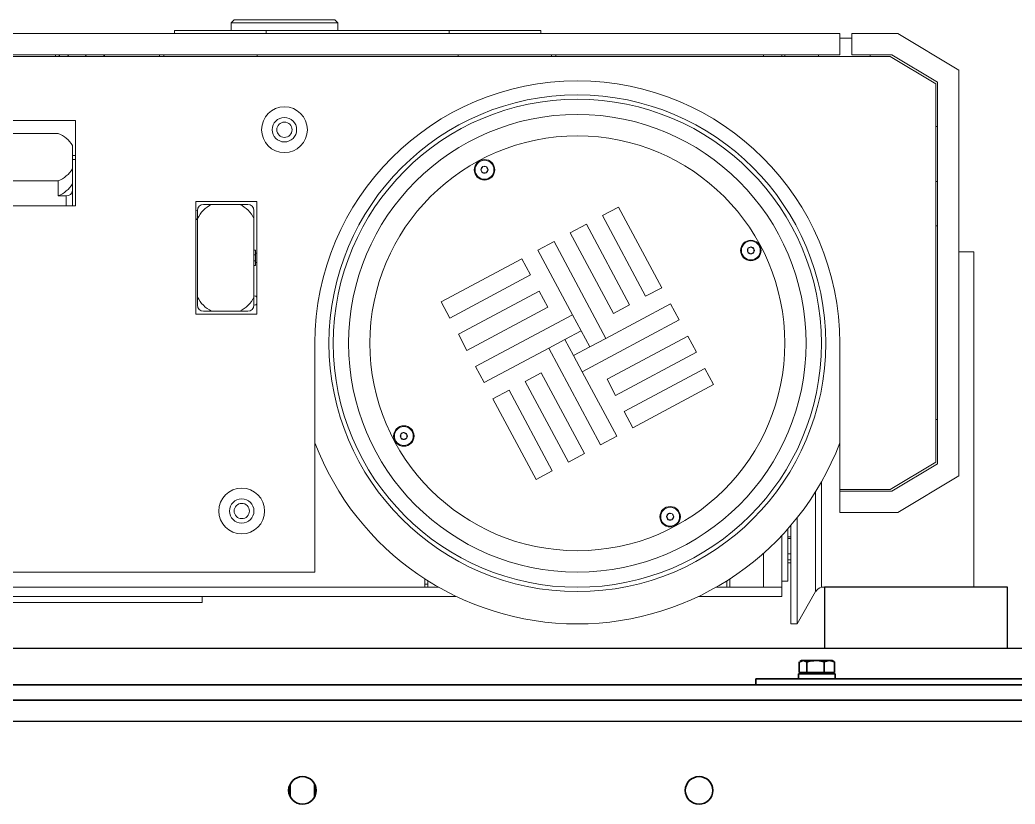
# Model space of a CAD drawing. Header units: millimetres. Extents: x 2509 to 128734, y 2492 to 91667.
# Drawn here: x 116865.9 to 117192.1, y 40622.9 to 40879.9 of the extents above; entities that cross this region are included whole.
import ezdxf

# ---------------------------------------------------------------- set-up
doc = ezdxf.new("R2010")
doc.units = ezdxf.units.MM
doc.layers.add('SR-提升机', color=7, linetype='Continuous')
doc.layers.add('SR-货物', color=7, linetype='Continuous', lineweight=35)
doc.layers.add('SR-输送线', color=7, linetype='Continuous', lineweight=35)

# ---------------------------------------------------------------- blocks, each defined once
blk = doc.blocks.new('提升平台内链条机-3')
at = {"color": 7, "linetype": 'Continuous', "lineweight": 35}
for p, q in [((117106.33, -29035.18), (117106.33, -29031.76)), ((117107.08, -29031.31), (117106.54, -29031.62)), ((117106.56, -29031.67), (117107.54, -29031.31)), ((117107.54, -29031.31), (117107.08, -29031.31)), ((117111.63, -29031.31), (117107.54, -29031.31)), ((117108.76, -29035.18), (117108.76, -29031.76)), ((117111.63, -29031.31), (117116.17, -29031.31)), ((117114.51, -29031.76), (117116.17, -29031.31)), ((117114.51, -29035.18), (117114.51, -29031.76)), ((117117.08, -29031.31), (117116.17, -29031.31)), ((117117.62, -29031.62), (117117.08, -29031.31)), ((117117.83, -29031.76), (117117.59, -29031.67)), ((117117.83, -29035.18), (117117.83, -29031.76)), ((117106.08, -29035.68), (117106.08, -29037.28)), ((117115.24, -29035.68), (117106.08, -29035.68)), ((117107.54, -29035.18), (117106.33, -29035.18)), ((117107.08, -29035.18), (117107.08, -29035.68)), ((117108.76, -29035.18), (117107.54, -29035.18)), ((117111.63, -29035.18), (117108.76, -29035.18)), ((117114.51, -29035.18), (117111.63, -29035.18)), ((117116.17, -29035.18), (117114.51, -29035.18)), ((117118.08, -29035.68), (117115.24, -29035.68)), ((117117.83, -29035.18), (117116.17, -29035.18)), ((117117.08, -29035.68), (117117.08, -29035.18)), ((117118.08, -29037.28), (117118.08, -29035.68)), ((117253.08, -29039.28), (116093.08, -29039.28)), ((117092.08, -29039.28), (117092.08, -29037.28)), ((117092.08, -29037.28), (117097.08, -29037.28)), ((117188.08, -29037.28), (117097.08, -29037.28)), ((117253.08, -29044.28), (116093.08, -29044.28)), ((116939.46, -29071.8), (116939.46, -29075.93)), ((116947.46, -29071.8), (116947.46, -29075.93))]:
    blk.add_line(p, q, dxfattribs=at)
for centre in [(116943.46, -29073.86), (117073.46, -29073.86)]:
    blk.add_circle(centre, 4.5, dxfattribs=at)
for points, knots in [([(117107.54, -29031.31), (117107.57, -29031.31), (117107.98, -29031.32), (117108.38, -29031.54), (117108.76, -29031.76)], [0, 0, 0, 0, 0.091724, 1.306565, 1.306565, 1.306565, 1.306565]), ([(117108.76, -29031.76), (117108.95, -29031.7), (117109.89, -29031.44), (117110.86, -29031.37), (117111.63, -29031.31)], [0, 0, 0, 0, 0.615259, 2.915941, 2.915941, 2.915941, 2.915941]), ([(117111.63, -29031.31), (117111.86, -29031.31), (117112.83, -29031.34), (117113.78, -29031.57), (117114.51, -29031.76)], [0, 0, 0, 0, 0.676458, 2.917646, 2.917646, 2.917646, 2.917646]), ([(117116.17, -29031.31), (117116.21, -29031.31), (117116.77, -29031.32), (117117.32, -29031.54), (117117.83, -29031.76)], [0, 0, 0, 0, 0.121409, 1.729373, 1.729373, 1.729373, 1.729373])]:
    blk.add_open_spline(points, degree=3, knots=knots, dxfattribs=at)
blk = doc.blocks.new('ZHENGSHITU')
at = {"color": 7, "linetype": 'Continuous', "lineweight": 15}
for p, q in [((247.5, 191), (246.5, 190)), ((246.5, 190), (246.5, 187.5)), ((247.1, 190), (246.5, 190)), ((281.5, 190), (247.1, 190)), ((247.5, 191), (248.07, 191)), ((248.07, 191), (280.5, 191)), ((281.5, 190), (280.5, 191)), ((281.5, 187.5), (281.5, 190)), ((-446, 186.5), (446, 186.5)), ((228, 187.5), (228, 186.5)), ((228, 187.5), (258, 187.5)), ((258, 187.5), (258, 186.5)), ((258, 187.5), (318, 187.5)), ((318, 187.5), (318, 186.5)), ((318, 187.5), (348, 187.5)), ((348, 187.5), (348, 186.5)), ((446, 179.5), (446, 186.5)), ((450, 186.5), (450, 179.5)), ((465, 186.5), (450, 186.5)), ((485, 174.5), (465, 186.5)), ((450, 185), (446, 185)), ((-446, 179.5), (446, 179.5)), ((189, 179), (189, 179.5)), ((192.88, 179), (193.35, 179.5)), ((198.65, 179.5), (199.12, 179)), ((205, 179.5), (205, 179)), ((223, 179.5), (223, 179)), ((224.5, 179), (224.5, 179.5)), ((255.09, 179), (255.09, 179.5)), ((320.91, 179), (320.91, 179.5)), ((351.5, 179), (351.5, 179.5)), ((353, 179), (353, 179.5)), ((421, 179), (421, 179.5)), ((427, 179.5), (427, 179)), ((428, 179.5), (428, 179)), ((439, 179.5), (439, 179)), ((463.06, 179.5), (450, 179.5)), ((456, 179.5), (456, 179)), ((478, 170.54), (463.06, 179.5)), ((462.5, 179), (-462.5, 179)), ((477.5, 170), (462.5, 179)), ((485, 174.5), (485, 41.5)), ((477.5, 46), (477.5, 170)), ((478, 45.46), (478, 170.54)), ((195.5, 158), (158.5, 158)), ((195.5, 130), (195.5, 158)), ((189.86, 153.76), (164.14, 153.76)), ((478, 156), (477.5, 156)), ((194.5, 142.16), (194.5, 149.87)), ((195.5, 146.57), (194.5, 146.57)), ((194.5, 137.23), (194.5, 142.16)), ((328.42, 141.91), (329.03, 142.89)), ((330.12, 140.86), (328.97, 140.89)), ((329.03, 142.89), (330.19, 142.86)), ((330.73, 141.84), (330.12, 140.86)), ((164.14, 138.27), (189.86, 138.27)), ((189.86, 133.35), (189.86, 138.27)), ((194.5, 135.02), (194.5, 137.23)), ((477.5, 138), (478, 138)), ((194.5, 135.02), (194.5, 130)), ((189.86, 133.35), (192.5, 133.35)), ((255, 131.5), (235, 131.5)), ((235, 131.5), (235, 94.5)), ((240.14, 130.5), (237.5, 130.5)), ((249.36, 130.5), (240.14, 130.5)), ((252, 130.5), (249.36, 130.5)), ((255, 94.5), (255, 131.5)), ((158.5, 130), (195.5, 130)), ((235.5, 128.5), (235, 128.41)), ((235.5, 128.5), (235.5, 125.86)), ((254, 125.86), (254, 128.5)), ((368.24, 126.83), (373.53, 129.66)), ((373.53, 129.66), (387.68, 103.21)), ((235.5, 125.88), (235.02, 125.58)), ((235.02, 125.58), (235.5, 125.5)), ((235.5, 125.86), (235.5, 100.14)), ((254, 100.14), (254, 125.86)), ((357.66, 121.17), (362.95, 124)), ((362.95, 124), (377.1, 97.55)), ((382.39, 100.38), (368.24, 126.83)), ((371.81, 94.72), (357.66, 121.17)), ((477.5, 123.5), (478, 123.5)), ((347.08, 115.51), (352.37, 118.34)), ((352.37, 118.34), (369.35, 86.6)), ((254.5, 115.5), (254, 115.5)), ((254.5, 115.5), (254.5, 114)), ((255, 114.5), (254.5, 114.5)), ((358.4, 94.35), (347.08, 115.51)), ((415.86, 114.88), (415.89, 116.03)), ((416.84, 114.27), (415.86, 114.88)), ((416.91, 116.58), (417.89, 115.97)), ((417.89, 115.97), (417.86, 114.81)), ((490, 115), (485, 115)), ((490, 5), (490, 115)), ((254.5, 114), (254, 114)), ((254.5, 112), (254, 112)), ((254.5, 114), (254.5, 113)), ((254.5, 113), (254.5, 112)), ((254.5, 112), (254.5, 110.5)), ((254.5, 111.5), (255, 111.5)), ((315.34, 98.53), (341.79, 112.68)), ((341.79, 112.68), (344.62, 107.39)), ((254, 110.5), (254.5, 110.5)), ((344.62, 107.39), (318.17, 93.24)), ((321, 87.95), (347.45, 102.1)), ((347.45, 102.1), (350.28, 96.81)), ((387.68, 103.21), (382.39, 100.38)), ((235.5, 100.14), (235.5, 97.5)), ((254, 97.5), (254, 100.14)), ((318.17, 93.24), (315.34, 98.53)), ((369.35, 86.6), (390.51, 97.92)), ((390.51, 97.92), (393.34, 92.63)), ((237.5, 95.5), (240.14, 95.5)), ((240.14, 95.5), (249.36, 95.5)), ((249.36, 95.5), (252, 95.5)), ((350.28, 96.81), (323.83, 82.66)), ((377.1, 97.55), (371.81, 94.72)), ((235, 94.5), (255, 94.5)), ((326.66, 77.37), (358.4, 94.35)), ((358.4, 94.35), (361.23, 89.06)), ((393.34, 92.63), (361.6, 75.65)), ((361.23, 89.06), (355.94, 86.23)), ((364.06, 83.77), (361.23, 89.06)), ((274, 85), (274, 10)), ((323.83, 82.66), (321, 87.95)), ((355.94, 86.23), (350.65, 83.4)), ((355.94, 86.23), (358.77, 80.94)), ((364.06, 83.77), (369.35, 86.6)), ((369.72, 73.19), (396.17, 87.34)), ((396.17, 87.34), (399, 82.05)), ((446, 37), (446, 85)), ((350.65, 83.4), (329.49, 72.08)), ((367.63, 51.66), (350.65, 83.4)), ((358.77, 80.94), (364.06, 83.77)), ((399, 82.05), (372.55, 67.9)), ((358.77, 80.94), (361.6, 75.65)), ((329.49, 72.08), (326.66, 77.37)), ((342.9, 72.45), (348.19, 75.28)), ((348.19, 75.28), (362.34, 48.83)), ((361.6, 75.65), (372.92, 54.49)), ((375.38, 62.61), (401.83, 76.76)), ((401.83, 76.76), (404.66, 71.47)), ((357.05, 46), (342.9, 72.45)), ((372.55, 67.9), (369.72, 73.19)), ((332.32, 66.79), (337.61, 69.62)), ((337.61, 69.62), (351.76, 43.17)), ((404.66, 71.47), (378.21, 57.32)), ((346.47, 40.34), (332.32, 66.79)), ((378.21, 57.32), (375.38, 62.61)), ((303.16, 55.73), (304.14, 55.12)), ((302.11, 54.03), (302.14, 55.19)), ((303.09, 53.42), (302.11, 54.03)), ((304.14, 55.12), (304.11, 53.97)), ((372.92, 54.49), (367.63, 51.66)), ((362.34, 48.83), (357.05, 46)), ((462.5, 37), (477.5, 46)), ((351.76, 43.17), (346.47, 40.34)), ((463.06, 36.5), (478, 45.46)), ((440, 5), (440, 39.57)), ((465, 29.5), (485, 41.5)), ((446, 37), (446, 36.5)), ((462.5, 37), (446, 37)), ((446, 36.5), (446, 29.5)), ((446, 36.5), (463.06, 36.5)), ((446, 29.5), (465, 29.5)), ((389.27, 28.16), (389.88, 29.14)), ((390.97, 27.11), (389.81, 27.14)), ((389.88, 29.14), (391.03, 29.11)), ((391.58, 28.09), (390.97, 27.11)), ((432, 27.73), (432, -7)), ((429, 7), (429, 24.15)), ((430, -7), (430, 25.3)), ((427, 21.95), (427, 5)), ((429, 21.5), (430, 21.5)), ((429, 21), (430, 21)), ((421, 5), (421, 16.13)), ((429, 16), (430, 16)), ((430, 14), (429, 14)), ((-274, 10), (274, 10)), ((430, 13), (429, 13)), ((310, 7.77), (310, 5)), ((311, 7.13), (311, 5)), ((409, 7.13), (409, 5)), ((410, 5), (410, 7.77)), ((427, 7), (429, 7)), ((-314.57, 5), (314.57, 5)), ((175, 5), (310, 5)), ((310, 6), (311, 6)), ((311, 5), (314.57, 5)), ((405.43, 5), (427, 5)), ((405.43, 5), (409, 5)), ((410, 5), (421, 5)), ((427, 5), (421, 5)), ((427, 5), (427, 2)), ((432, -7), (438.11, 3.59)), ((440, 5), (490, 5)), ((-320.31, 2), (320.31, 2)), ((237, 0), (129, 0)), ((237, 0), (237, 2)), ((399.69, 2), (427, 2)), ((430, -7), (432, -7))]:
    blk.add_line(p, q, dxfattribs=at)
at = {"color": 8, "linetype": 'Continuous', "lineweight": 15}
for p, q in [((190, 179.5), (190.34, 179)), ((195.5, 145.21), (194.5, 145.21)), ((192.5, 130), (192.5, 133.35)), ((477.5, 60), (478, 60)), ((438.11, 36.39), (438.11, 3.59))]:
    blk.add_line(p, q, dxfattribs=at)
at = {"color": 8, "linetype": 'Continuous', "lineweight": 15, "flags": 128}
blk.add_lwpolyline([(204.66, 179.5), (205, 178.99), (205, 178.99)], dxfattribs=at)
at = {"color": 7, "linetype": 'Continuous', "lineweight": 15, "flags": 128}
for points in [[(255, 100.12), (254.57, 100.39), (254, 100.5)], [(254, 97.5), (254.57, 97.61), (255, 97.88)]]:
    blk.add_lwpolyline(points, dxfattribs=at)
at = {"color": 7, "linetype": 'Continuous', "lineweight": 15}
for centre, radius in [((360, 85), 81.41), ((360, 85), 80), ((264, 155), 7.5), ((360, 85), 75), ((264, 155), 4), ((264, 155), 2.5), ((360, 85), 68), ((329.58, 141.87), 3.36), ((329.58, 141.87), 3.1), ((416.87, 115.42), 3.36), ((416.87, 115.42), 3.1), ((303.13, 54.58), 3.36), ((303.13, 54.58), 3.1), ((250, 30), 7.5), ((250, 30), 4), ((250, 30), 2.5), ((390.42, 28.13), 3.36), ((390.42, 28.13), 3.1)]:
    blk.add_circle(centre, radius, dxfattribs=at)
for centre, radius, start, end in [((360, 85), 86, 0, 180), ((186.5, 145.03), 9.35, 31.1808, 68.943), ((186.5, 147), 9.35, 291.057, 328.8192), ((329.58, 141.87), 1.15, 118.1429, 178.1429), ((329.58, 141.87), 1.15, 178.1429, 238.1429), ((329.58, 141.87), 1.15, 238.1429, 298.1429), ((329.58, 141.87), 1.15, 58.1429, 118.1429), ((329.58, 141.87), 1.15, 298.1429, 358.1429), ((329.58, 141.87), 1.15, 358.1429, 58.1429), ((186.5, 142.08), 9.35, 291.057, 328.8192), ((192.65, 135.2), 1.86, 265.3875, 354.4886), ((244.5, 121.5), 10, 115.8419, 154.1581), ((237.5, 128.5), 2, 90, 180), ((245, 121.5), 10, 25.8419, 64.1581), ((252, 128.5), 2, 0, 90), ((416.87, 115.42), 1.15, 148.1429, 208.1429), ((416.87, 115.42), 1.15, 208.1429, 268.1429), ((416.87, 115.42), 1.15, 88.1429, 148.1429), ((416.87, 115.42), 1.15, 268.1429, 328.1429), ((416.87, 115.42), 1.15, 28.1429, 88.1429), ((416.87, 115.42), 1.15, 328.1429, 28.1429), ((244.5, 104.5), 10, 205.8419, 244.1581), ((245, 104.5), 10, 295.8419, 334.1581), ((237.5, 97.5), 2, 180, 270), ((252, 97.5), 2, 270, 0), ((303.13, 54.58), 1.15, 88.1429, 148.1429), ((303.13, 54.58), 1.15, 28.1429, 88.1429), ((360, 85), 92, 200.8069, 339.1931), ((303.13, 54.58), 1.15, 148.1429, 208.1429), ((303.13, 54.58), 1.15, 208.1429, 268.1429), ((303.13, 54.58), 1.15, 268.1429, 328.1429), ((303.13, 54.58), 1.15, 328.1429, 28.1429), ((390.42, 28.13), 1.15, 118.1429, 178.1429), ((390.42, 28.13), 1.15, 178.1429, 238.1429), ((390.42, 28.13), 1.15, 238.1429, 298.1429), ((390.42, 28.13), 1.15, 58.1429, 118.1429), ((390.42, 28.13), 1.15, 298.1429, 358.1429), ((390.42, 28.13), 1.15, 358.1429, 58.1429), ((440.71, 2.09), 3, 103.6775, 150)]:
    blk.add_arc(centre, radius, start, end, dxfattribs=at)
for points, knots in [([(328.97, 140.89), (328.81, 141.19), (328.63, 141.53), (328.45, 141.86), (328.42, 141.91)], [0, 0, 0, 0, 0.8598503, 1, 1, 1, 1]), ([(330.19, 142.86), (330.21, 142.81), (330.39, 142.47), (330.57, 142.13), (330.73, 141.84)], [0, 0, 0, 0, 0.1401497, 1, 1, 1, 1]), ([(415.89, 116.03), (416.19, 116.19), (416.53, 116.37), (416.86, 116.55), (416.91, 116.58)], [0, 0, 0, 0, 0.859834, 1, 1, 1, 1]), ([(417.86, 114.81), (417.81, 114.79), (417.47, 114.61), (417.13, 114.43), (416.84, 114.27)], [0, 0, 0, 0, 0.140144, 1, 1, 1, 1]), ([(302.14, 55.19), (302.19, 55.21), (302.53, 55.39), (302.87, 55.57), (303.16, 55.73)], [0, 0, 0, 0, 0.1401428, 1, 1, 1, 1]), ([(304.11, 53.97), (303.81, 53.81), (303.47, 53.63), (303.14, 53.45), (303.09, 53.42)], [0, 0, 0, 0, 0.859835, 1, 1, 1, 1]), ([(389.81, 27.14), (389.79, 27.19), (389.61, 27.53), (389.43, 27.87), (389.27, 28.16)], [0, 0, 0, 0, 0.140153, 1, 1, 1, 1]), ([(391.03, 29.11), (391.19, 28.81), (391.37, 28.47), (391.55, 28.14), (391.58, 28.09)], [0, 0, 0, 0, 0.8598479, 1, 1, 1, 1])]:
    blk.add_open_spline(points, degree=3, knots=knots, dxfattribs=at)
blk = doc.blocks.new('三代车提升机底框正视图')
at = {"layer": 'SR-提升机'}
for p, q in [((501, 370), (441, 370)), ((441, 370), (441, 350)), ((501, 350), (501, 370)), ((-724.75, 350), (724.75, 350)), ((875, 326), (-875, 326))]:
    blk.add_line(p, q, dxfattribs=at)
at = {"layer": 'SR-货物'}
blk.add_blockref('ZHENGSHITU', (0, 365), dxfattribs=at)
at = {"layer": 'SR-输送线'}
blk.add_blockref('提升平台内链条机-3', (-116673.58, 29377.28), dxfattribs=at)

msp = doc.modelspace()

# ---------------------------------------------------------------- block references
at = {"layer": 'SR-货物'}
msp.add_blockref('三代车提升机底框正视图', (116688.649, 40323.947), dxfattribs=at)

doc.saveas('drawing.dxf')
